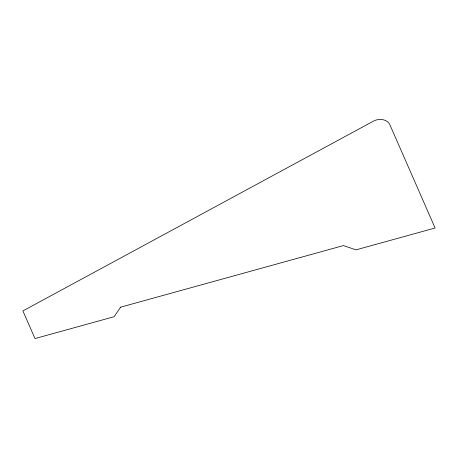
<?xml version="1.0" encoding="UTF-8"?>
<svg xmlns="http://www.w3.org/2000/svg" width="458" height="458" viewBox="0 0 458 458"><rect width="100%" height="100%" fill="white"/><g stroke="black" fill="none" stroke-linecap="round" stroke-linejoin="round"><path stroke-width="0.69" d="M120.609 307.169L114.111 316.713L35.008 338.571L22.9 310.919L373.648 121.032A10.671 7.855 -5.2 0 1 389.684 124.313L435.1 228.004L356.003 249.862L343.448 245.585L120.609 307.169"/></g></svg>
